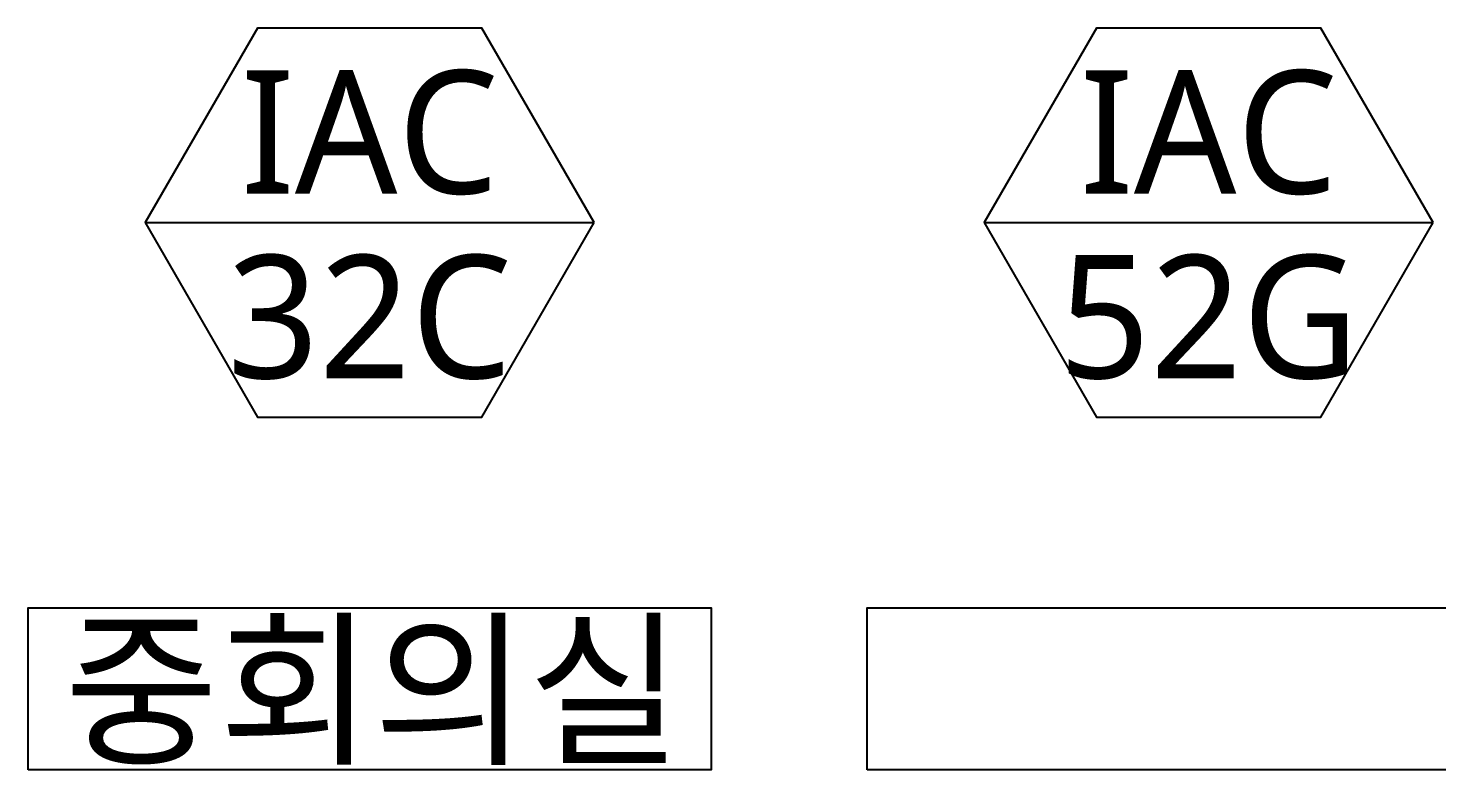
# Model space of a CAD drawing. Header units: millimetres. Extents: x 10547 to 11305, y 9897 to 10391.
# Drawn here: x 11043.28 to 11071.88, y 10302.01 to 10317.06 of the extents above; entities that cross this region are included whole.
import ezdxf
from ezdxf.enums import TextEntityAlignment as Align

# ---------------------------------------------------------------- set-up
doc = ezdxf.new("R2010")
doc.units = ezdxf.units.MM
doc.layers.add('LG-장비번호', color=7, linetype='Continuous')
doc.layers.add('실명', color=231, linetype='Continuous')
doc.styles.add('LG전자', font='')
doc.styles.get('LG전자').set_extended_font_data('Malgun Gothic')

msp = doc.modelspace()

# ---------------------------------------------------------------- linework, layer by layer
at = {"layer": 'LG-장비번호', "color": 1}
for p, q in [((11045.658, 10313.111), (11054.773, 10313.111)), ((11062.691, 10313.111), (11071.806, 10313.111))]:
    msp.add_line(p, q, dxfattribs=at)
for points in [[(11054.773, 10313.111), (11052.494, 10317.057), (11047.937, 10317.057), (11045.658, 10313.111), (11047.937, 10309.164), (11052.494, 10309.164)], [(11071.806, 10313.111), (11069.527, 10317.057), (11064.97, 10317.057), (11062.691, 10313.111), (11064.97, 10309.164), (11069.527, 10309.164)]]:
    msp.add_lwpolyline(points, close=True, dxfattribs=at)
at = {"layer": '실명', "color": 1}
for points in [[(11043.283, 10302.005), (11043.283, 10305.291), (11057.148, 10305.291), (11057.148, 10302.005)], [(11060.316, 10302.005), (11060.316, 10305.291), (11108.247, 10305.291), (11108.247, 10302.005)]]:
    msp.add_lwpolyline(points, close=True, dxfattribs=at)

# ---------------------------------------------------------------- texts
at = {"layer": 'LG-장비번호', "style": 'LG전자'}
for s, p in [('IAC', (11050.216, 10314.951)), ('IAC', (11067.248, 10314.951)), ('32C', (11050.216, 10311.203)), ('52G', (11067.248, 10311.203)), ('중회의실', (11050.287, 10303.648))]:
    msp.add_text(s, height=2.5, dxfattribs=at).set_placement(p, align=Align.MIDDLE)

doc.saveas('drawing.dxf')
